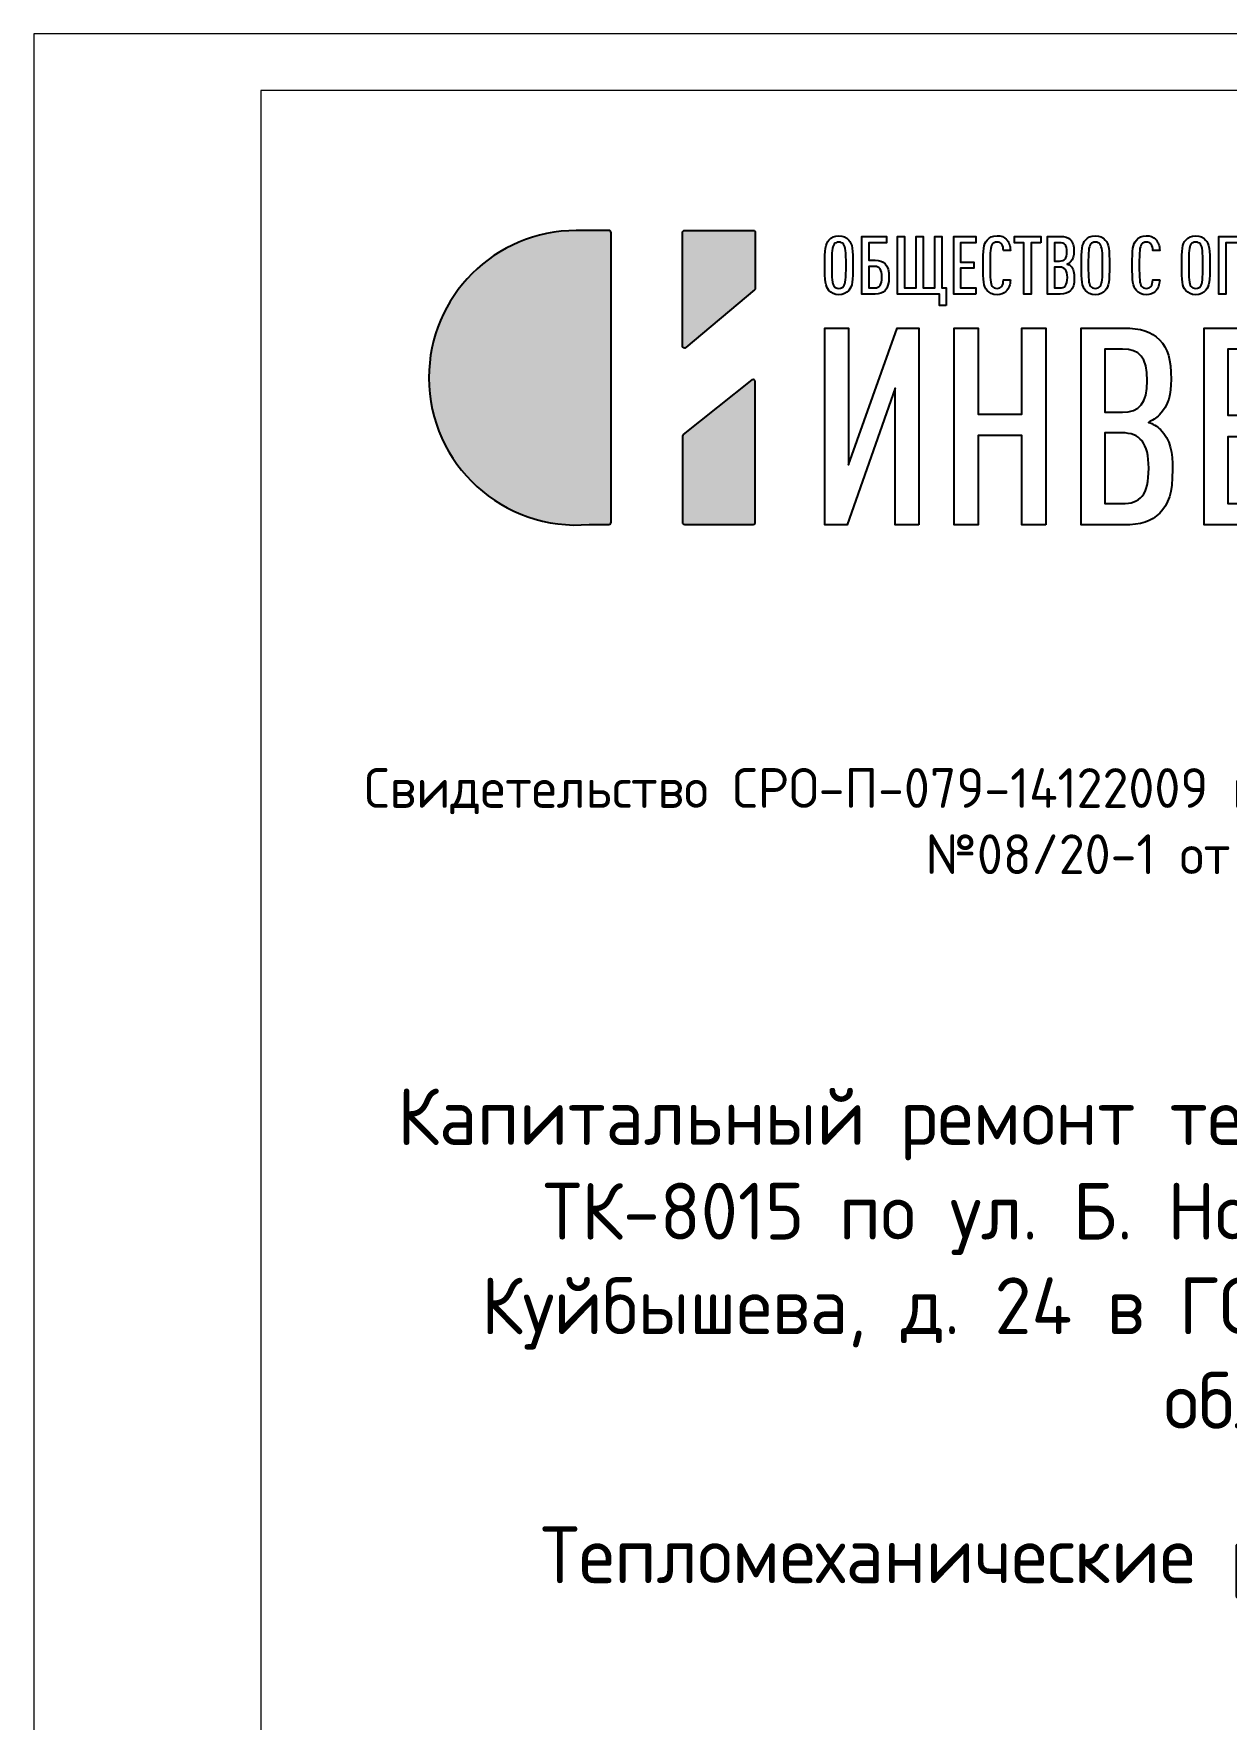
# Model space of a CAD drawing. Header units: millimetres. Extents: x 1981 to 3888, y 1583 to 2809.
# Drawn here: x 1980.8 to 2085.8, y 2128.7 to 2277.2 of the extents above; entities that cross this region are included whole.
import ezdxf

# ---------------------------------------------------------------- set-up
doc = ezdxf.new("R2010")
doc.units = ezdxf.units.MM
doc.layers.add('layer 1', color=7, linetype='Continuous')
doc.layers.add('Форматы', color=7, linetype='Continuous')
doc.styles.add('GOST-2.304_Type-B', font='GOST Common.ttf')
doc.styles.get("Standard").update_dxf_attribs({"font": 'GOST Common.ttf'})

# ---------------------------------------------------------------- blocks, each defined once
blk = doc.blocks.new('Лого')
h = blk.add_hatch(color=151)
h.set_gradient(color1=(158, 191, 227), color2=(46, 54, 92), tint=1, name='HEMISPHERICAL')
edge = h.paths.add_edge_path()
edge.add_spline(control_points=[(0.349, 0.494), (-0.191, 0.447), (-0.657, 0.871), (-0.657, 1.415), (-0.657, 1.415), (-0.657, 1.925), (-0.243, 2.339), (0.267, 2.339), (0.267, 2.339), (0.267, 2.339), (0.471, 2.339), (0.471, 2.339), (0.471, 2.339), (0.479, 2.339), (0.485, 2.333), (0.485, 2.325), (0.485, 2.325), (0.485, 2.325), (0.485, 0.508), (0.485, 0.508), (0.485, 0.508), (0.485, 0.5), (0.479, 0.494), (0.471, 0.494), (0.471, 0.494), (0.471, 0.494), (0.35, 0.494), (0.35, 0.494), (0.35, 0.494), (0.35, 0.494), (0.349, 0.494), (0.349, 0.494)], knot_values=[0, 0, 0, 0, 0.111111, 0.111111, 0.111111, 0.111211, 0.222222, 0.222222, 0.222222, 0.222322, 0.333333, 0.333333, 0.333333, 0.333433, 0.444444, 0.444444, 0.444444, 0.444544, 0.555556, 0.555556, 0.555556, 0.555656, 0.666667, 0.666667, 0.666667, 0.666767, 0.777778, 0.777778, 0.777778, 0.777878, 1, 1, 1, 1], degree=3, periodic=0)
edge = h.paths.add_edge_path()
edge.add_spline(control_points=[(0.955, 1.604), (0.955, 1.604), (1.385, 1.966), (1.385, 1.966), (1.385, 1.966), (1.388, 1.969), (1.39, 1.972), (1.39, 1.976), (1.39, 1.976), (1.39, 1.976), (1.39, 2.325), (1.39, 2.325), (1.39, 2.325), (1.39, 2.333), (1.384, 2.339), (1.377, 2.339), (1.377, 2.339), (1.377, 2.339), (0.947, 2.339), (0.947, 2.339), (0.947, 2.339), (0.939, 2.339), (0.933, 2.333), (0.933, 2.325), (0.933, 2.325), (0.933, 2.325), (0.933, 1.614), (0.933, 1.614), (0.933, 1.614), (0.933, 1.609), (0.936, 1.604), (0.941, 1.602), (0.941, 1.602), (0.946, 1.6), (0.951, 1.601), (0.955, 1.604)], knot_values=[0, 0, 0, 0, 0.1, 0.1, 0.1, 0.1001, 0.2, 0.2, 0.2, 0.2001, 0.3, 0.3, 0.3, 0.3001, 0.4, 0.4, 0.4, 0.4001, 0.5, 0.5, 0.5, 0.5001, 0.6, 0.6, 0.6, 0.6001, 0.7, 0.7, 0.7, 0.7001, 0.8, 0.8, 0.8, 0.8001, 1, 1, 1, 1], degree=3, periodic=0)
edge = h.paths.add_edge_path()
edge.add_spline(control_points=[(0.938, 1.059), (0.938, 1.059), (1.369, 1.401), (1.369, 1.401), (1.369, 1.401), (1.373, 1.404), (1.378, 1.405), (1.383, 1.402), (1.383, 1.402), (1.387, 1.4), (1.39, 1.396), (1.39, 1.39), (1.39, 1.39), (1.39, 1.39), (1.39, 0.508), (1.39, 0.508), (1.39, 0.508), (1.39, 0.5), (1.384, 0.494), (1.377, 0.494), (1.377, 0.494), (1.377, 0.494), (0.947, 0.494), (0.947, 0.494), (0.947, 0.494), (0.939, 0.494), (0.933, 0.5), (0.933, 0.508), (0.933, 0.508), (0.933, 0.508), (0.933, 1.049), (0.933, 1.049), (0.933, 1.049), (0.933, 1.053), (0.935, 1.057), (0.938, 1.059)], knot_values=[0, 0, 0, 0, 0.1, 0.1, 0.1, 0.1001, 0.2, 0.2, 0.2, 0.2001, 0.3, 0.3, 0.3, 0.3001, 0.4, 0.4, 0.4, 0.4001, 0.5, 0.5, 0.5, 0.5001, 0.6, 0.6, 0.6, 0.6001, 0.7, 0.7, 0.7, 0.7001, 0.8, 0.8, 0.8, 0.8001, 1, 1, 1, 1], degree=3, periodic=0)
at = {"layer": 'layer 1', "color": 159}
for points, knots in [([(0.349, 0.494), (-0.191, 0.447), (-0.657, 0.871), (-0.657, 1.415), (-0.657, 1.415), (-0.657, 1.925), (-0.243, 2.339), (0.267, 2.339), (0.267, 2.339), (0.267, 2.339), (0.471, 2.339), (0.471, 2.339), (0.471, 2.339), (0.479, 2.339), (0.485, 2.333), (0.485, 2.325), (0.485, 2.325), (0.485, 2.325), (0.485, 0.508), (0.485, 0.508), (0.485, 0.508), (0.485, 0.5), (0.479, 0.494), (0.471, 0.494), (0.471, 0.494), (0.471, 0.494), (0.35, 0.494), (0.35, 0.494), (0.35, 0.494), (0.35, 0.494), (0.349, 0.494), (0.349, 0.494)], [0, 0, 0, 0, 0.111111, 0.111111, 0.111111, 0.111111, 0.222222, 0.222222, 0.222222, 0.222222, 0.333333, 0.333333, 0.333333, 0.333333, 0.444444, 0.444444, 0.444444, 0.444444, 0.555556, 0.555556, 0.555556, 0.555556, 0.666667, 0.666667, 0.666667, 0.666667, 0.777778, 0.777778, 0.777778, 0.777778, 1, 1, 1, 1]), ([(0.955, 1.604), (0.955, 1.604), (1.385, 1.966), (1.385, 1.966), (1.385, 1.966), (1.388, 1.969), (1.39, 1.972), (1.39, 1.976), (1.39, 1.976), (1.39, 1.976), (1.39, 2.325), (1.39, 2.325), (1.39, 2.325), (1.39, 2.333), (1.384, 2.339), (1.377, 2.339), (1.377, 2.339), (1.377, 2.339), (0.947, 2.339), (0.947, 2.339), (0.947, 2.339), (0.939, 2.339), (0.933, 2.333), (0.933, 2.325), (0.933, 2.325), (0.933, 2.325), (0.933, 1.614), (0.933, 1.614), (0.933, 1.614), (0.933, 1.609), (0.936, 1.604), (0.941, 1.602), (0.941, 1.602), (0.946, 1.6), (0.951, 1.601), (0.955, 1.604)], [0, 0, 0, 0, 0.1, 0.1, 0.1, 0.1, 0.2, 0.2, 0.2, 0.2, 0.3, 0.3, 0.3, 0.3, 0.4, 0.4, 0.4, 0.4, 0.5, 0.5, 0.5, 0.5, 0.6, 0.6, 0.6, 0.6, 0.7, 0.7, 0.7, 0.7, 0.8, 0.8, 0.8, 0.8, 1, 1, 1, 1]), ([(2.002, 2.121), (2.002, 2.221), (1.999, 2.253), (1.976, 2.279), (1.976, 2.279), (1.962, 2.295), (1.942, 2.306), (1.914, 2.306), (1.914, 2.306), (1.885, 2.306), (1.866, 2.295), (1.852, 2.279), (1.852, 2.279), (1.829, 2.253), (1.826, 2.221), (1.826, 2.121), (1.826, 2.121), (1.826, 2.021), (1.829, 1.988), (1.852, 1.962), (1.852, 1.962), (1.866, 1.946), (1.885, 1.936), (1.914, 1.936), (1.914, 1.936), (1.942, 1.936), (1.962, 1.946), (1.976, 1.962), (1.976, 1.962), (1.999, 1.988), (2.002, 2.021), (2.002, 2.121)], [0, 0, 0, 0, 0.111111, 0.111111, 0.111111, 0.111111, 0.222222, 0.222222, 0.222222, 0.222222, 0.333333, 0.333333, 0.333333, 0.333333, 0.444444, 0.444444, 0.444444, 0.444444, 0.555556, 0.555556, 0.555556, 0.555556, 0.666667, 0.666667, 0.666667, 0.666667, 0.777778, 0.777778, 0.777778, 0.777778, 1, 1, 1, 1]), ([(1.959, 2.121), (1.959, 2.035), (1.956, 2.006), (1.943, 1.989), (1.943, 1.989), (1.937, 1.981), (1.928, 1.975), (1.914, 1.975), (1.914, 1.975), (1.9, 1.975), (1.89, 1.981), (1.884, 1.989), (1.884, 1.989), (1.871, 2.006), (1.869, 2.035), (1.869, 2.121), (1.869, 2.121), (1.869, 2.207), (1.871, 2.235), (1.884, 2.253), (1.884, 2.253), (1.89, 2.261), (1.9, 2.266), (1.914, 2.266), (1.914, 2.266), (1.928, 2.266), (1.937, 2.261), (1.943, 2.253), (1.943, 2.253), (1.956, 2.235), (1.959, 2.207), (1.959, 2.121)], [0, 0, 0, 0, 0.111111, 0.111111, 0.111111, 0.111111, 0.222222, 0.222222, 0.222222, 0.222222, 0.333333, 0.333333, 0.333333, 0.333333, 0.444444, 0.444444, 0.444444, 0.444444, 0.555556, 0.555556, 0.555556, 0.555556, 0.666667, 0.666667, 0.666667, 0.666667, 0.777778, 0.777778, 0.777778, 0.777778, 1, 1, 1, 1]), ([(2.228, 2.046), (2.228, 2.126), (2.196, 2.152), (2.141, 2.152), (2.141, 2.152), (2.141, 2.152), (2.102, 2.152), (2.102, 2.152), (2.102, 2.152), (2.102, 2.152), (2.102, 2.262), (2.102, 2.262), (2.102, 2.262), (2.102, 2.262), (2.212, 2.262), (2.212, 2.262), (2.212, 2.262), (2.212, 2.262), (2.212, 2.302), (2.212, 2.302), (2.212, 2.302), (2.212, 2.302), (2.059, 2.302), (2.059, 2.302), (2.059, 2.302), (2.059, 2.302), (2.059, 1.94), (2.059, 1.94), (2.059, 1.94), (2.059, 1.94), (2.141, 1.94), (2.141, 1.94), (2.141, 1.94), (2.195, 1.94), (2.228, 1.966), (2.228, 2.046)], [0, 0, 0, 0, 0.1, 0.1, 0.1, 0.1, 0.2, 0.2, 0.2, 0.2, 0.3, 0.3, 0.3, 0.3, 0.4, 0.4, 0.4, 0.4, 0.5, 0.5, 0.5, 0.5, 0.6, 0.6, 0.6, 0.6, 0.7, 0.7, 0.7, 0.7, 0.8, 0.8, 0.8, 0.8, 1, 1, 1, 1]), ([(2.587, 1.868), (2.587, 1.868), (2.587, 1.979), (2.587, 1.979), (2.587, 1.979), (2.587, 1.979), (2.559, 1.979), (2.559, 1.979), (2.559, 1.979), (2.559, 1.979), (2.559, 2.302), (2.559, 2.302), (2.559, 2.302), (2.559, 2.302), (2.515, 2.302), (2.515, 2.302), (2.515, 2.302), (2.515, 2.302), (2.515, 1.979), (2.515, 1.979), (2.515, 1.979), (2.515, 1.979), (2.442, 1.979), (2.442, 1.979), (2.442, 1.979), (2.442, 1.979), (2.442, 2.302), (2.442, 2.302), (2.442, 2.302), (2.442, 2.302), (2.398, 2.302), (2.398, 2.302), (2.398, 2.302), (2.398, 2.302), (2.398, 1.979), (2.398, 1.979), (2.398, 1.979), (2.398, 1.979), (2.325, 1.979), (2.325, 1.979), (2.325, 1.979), (2.325, 1.979), (2.325, 2.302), (2.325, 2.302), (2.325, 2.302), (2.325, 2.302), (2.282, 2.302), (2.282, 2.302), (2.282, 2.302), (2.282, 2.302), (2.282, 1.94), (2.282, 1.94), (2.282, 1.94), (2.282, 1.94), (2.546, 1.94), (2.546, 1.94), (2.546, 1.94), (2.546, 1.94), (2.546, 1.868), (2.546, 1.868), (2.546, 1.868), (2.546, 1.868), (2.587, 1.868), (2.587, 1.868)], [0, 0, 0, 0, 0.058824, 0.058824, 0.058824, 0.058824, 0.117647, 0.117647, 0.117647, 0.117647, 0.176471, 0.176471, 0.176471, 0.176471, 0.235294, 0.235294, 0.235294, 0.235294, 0.294118, 0.294118, 0.294118, 0.294118, 0.352941, 0.352941, 0.352941, 0.352941, 0.411765, 0.411765, 0.411765, 0.411765, 0.470588, 0.470588, 0.470588, 0.470588, 0.529412, 0.529412, 0.529412, 0.529412, 0.588235, 0.588235, 0.588235, 0.588235, 0.647059, 0.647059, 0.647059, 0.647059, 0.705882, 0.705882, 0.705882, 0.705882, 0.764706, 0.764706, 0.764706, 0.764706, 0.823529, 0.823529, 0.823529, 0.823529, 0.882353, 0.882353, 0.882353, 0.882353, 1, 1, 1, 1]), ([(2.773, 1.94), (2.773, 1.94), (2.773, 1.979), (2.773, 1.979), (2.773, 1.979), (2.773, 1.979), (2.677, 1.979), (2.677, 1.979), (2.677, 1.979), (2.677, 1.979), (2.677, 2.102), (2.677, 2.102), (2.677, 2.102), (2.677, 2.102), (2.76, 2.102), (2.76, 2.102), (2.76, 2.102), (2.76, 2.102), (2.76, 2.141), (2.76, 2.141), (2.76, 2.141), (2.76, 2.141), (2.677, 2.141), (2.677, 2.141), (2.677, 2.141), (2.677, 2.141), (2.677, 2.262), (2.677, 2.262), (2.677, 2.262), (2.677, 2.262), (2.773, 2.262), (2.773, 2.262), (2.773, 2.262), (2.773, 2.262), (2.773, 2.302), (2.773, 2.302), (2.773, 2.302), (2.773, 2.302), (2.634, 2.302), (2.634, 2.302), (2.634, 2.302), (2.634, 2.302), (2.634, 1.94), (2.634, 1.94), (2.634, 1.94), (2.634, 1.94), (2.773, 1.94), (2.773, 1.94)], [0, 0, 0, 0, 0.076923, 0.076923, 0.076923, 0.076923, 0.153846, 0.153846, 0.153846, 0.153846, 0.230769, 0.230769, 0.230769, 0.230769, 0.307692, 0.307692, 0.307692, 0.307692, 0.384615, 0.384615, 0.384615, 0.384615, 0.461538, 0.461538, 0.461538, 0.461538, 0.538462, 0.538462, 0.538462, 0.538462, 0.615385, 0.615385, 0.615385, 0.615385, 0.692308, 0.692308, 0.692308, 0.692308, 0.769231, 0.769231, 0.769231, 0.769231, 0.846154, 0.846154, 0.846154, 0.846154, 1, 1, 1, 1]), ([(2.99, 2.029), (2.99, 2.029), (2.946, 2.029), (2.946, 2.029), (2.946, 2.029), (2.946, 2.014), (2.943, 1.998), (2.935, 1.988), (2.935, 1.988), (2.929, 1.981), (2.92, 1.975), (2.906, 1.975), (2.906, 1.975), (2.892, 1.975), (2.882, 1.981), (2.876, 1.989), (2.876, 1.989), (2.864, 2.006), (2.862, 2.035), (2.862, 2.121), (2.862, 2.121), (2.862, 2.207), (2.864, 2.235), (2.876, 2.253), (2.876, 2.253), (2.882, 2.261), (2.892, 2.266), (2.906, 2.266), (2.906, 2.266), (2.92, 2.266), (2.929, 2.261), (2.935, 2.254), (2.935, 2.254), (2.943, 2.243), (2.946, 2.228), (2.946, 2.213), (2.946, 2.213), (2.946, 2.213), (2.99, 2.213), (2.99, 2.213), (2.99, 2.213), (2.989, 2.242), (2.981, 2.268), (2.964, 2.284), (2.964, 2.284), (2.95, 2.298), (2.932, 2.306), (2.906, 2.306), (2.906, 2.306), (2.878, 2.306), (2.858, 2.295), (2.844, 2.279), (2.844, 2.279), (2.821, 2.252), (2.818, 2.221), (2.818, 2.121), (2.818, 2.121), (2.818, 2.021), (2.821, 1.99), (2.844, 1.962), (2.844, 1.962), (2.858, 1.946), (2.878, 1.936), (2.906, 1.936), (2.906, 1.936), (2.93, 1.936), (2.948, 1.943), (2.962, 1.956), (2.962, 1.956), (2.98, 1.972), (2.989, 1.999), (2.99, 2.029)], [0, 0, 0, 0, 0.052632, 0.052632, 0.052632, 0.052632, 0.105263, 0.105263, 0.105263, 0.105263, 0.157895, 0.157895, 0.157895, 0.157895, 0.210526, 0.210526, 0.210526, 0.210526, 0.263158, 0.263158, 0.263158, 0.263158, 0.315789, 0.315789, 0.315789, 0.315789, 0.368421, 0.368421, 0.368421, 0.368421, 0.421053, 0.421053, 0.421053, 0.421053, 0.473684, 0.473684, 0.473684, 0.473684, 0.526316, 0.526316, 0.526316, 0.526316, 0.578947, 0.578947, 0.578947, 0.578947, 0.631579, 0.631579, 0.631579, 0.631579, 0.684211, 0.684211, 0.684211, 0.684211, 0.736842, 0.736842, 0.736842, 0.736842, 0.789474, 0.789474, 0.789474, 0.789474, 0.842105, 0.842105, 0.842105, 0.842105, 0.894737, 0.894737, 0.894737, 0.894737, 1, 1, 1, 1]), ([(3.18, 2.262), (3.18, 2.262), (3.18, 2.302), (3.18, 2.302), (3.18, 2.302), (3.18, 2.302), (3.015, 2.302), (3.015, 2.302), (3.015, 2.302), (3.015, 2.302), (3.015, 2.262), (3.015, 2.262), (3.015, 2.262), (3.015, 2.262), (3.075, 2.262), (3.075, 2.262), (3.075, 2.262), (3.075, 2.262), (3.075, 1.94), (3.075, 1.94), (3.075, 1.94), (3.075, 1.94), (3.119, 1.94), (3.119, 1.94), (3.119, 1.94), (3.119, 1.94), (3.119, 2.262), (3.119, 2.262), (3.119, 2.262), (3.119, 2.262), (3.18, 2.262), (3.18, 2.262)], [0, 0, 0, 0, 0.111111, 0.111111, 0.111111, 0.111111, 0.222222, 0.222222, 0.222222, 0.222222, 0.333333, 0.333333, 0.333333, 0.333333, 0.444444, 0.444444, 0.444444, 0.444444, 0.555556, 0.555556, 0.555556, 0.555556, 0.666667, 0.666667, 0.666667, 0.666667, 0.777778, 0.777778, 0.777778, 0.777778, 1, 1, 1, 1]), ([(3.39, 2.041), (3.39, 2.072), (3.387, 2.097), (3.369, 2.115), (3.369, 2.115), (3.362, 2.121), (3.354, 2.126), (3.346, 2.128), (3.346, 2.128), (3.353, 2.131), (3.36, 2.136), (3.367, 2.142), (3.367, 2.142), (3.384, 2.159), (3.388, 2.181), (3.388, 2.207), (3.388, 2.207), (3.388, 2.246), (3.382, 2.263), (3.367, 2.28), (3.367, 2.28), (3.352, 2.295), (3.333, 2.302), (3.301, 2.302), (3.301, 2.302), (3.301, 2.302), (3.223, 2.302), (3.223, 2.302), (3.223, 2.302), (3.223, 2.302), (3.223, 1.94), (3.223, 1.94), (3.223, 1.94), (3.223, 1.94), (3.301, 1.94), (3.301, 1.94), (3.301, 1.94), (3.333, 1.94), (3.352, 1.946), (3.367, 1.962), (3.367, 1.962), (3.383, 1.978), (3.39, 1.998), (3.39, 2.041)], [0, 0, 0, 0, 0.083333, 0.083333, 0.083333, 0.083333, 0.166667, 0.166667, 0.166667, 0.166667, 0.25, 0.25, 0.25, 0.25, 0.333333, 0.333333, 0.333333, 0.333333, 0.416667, 0.416667, 0.416667, 0.416667, 0.5, 0.5, 0.5, 0.5, 0.583333, 0.583333, 0.583333, 0.583333, 0.666667, 0.666667, 0.666667, 0.666667, 0.75, 0.75, 0.75, 0.75, 0.833333, 0.833333, 0.833333, 0.833333, 1, 1, 1, 1]), ([(3.344, 2.205), (3.344, 2.163), (3.329, 2.147), (3.298, 2.147), (3.298, 2.147), (3.298, 2.147), (3.266, 2.147), (3.266, 2.147), (3.266, 2.147), (3.266, 2.147), (3.266, 2.262), (3.266, 2.262), (3.266, 2.262), (3.266, 2.262), (3.298, 2.262), (3.298, 2.262), (3.298, 2.262), (3.33, 2.262), (3.344, 2.248), (3.344, 2.205)], [0, 0, 0, 0, 0.166667, 0.166667, 0.166667, 0.166667, 0.333333, 0.333333, 0.333333, 0.333333, 0.5, 0.5, 0.5, 0.5, 0.666667, 0.666667, 0.666667, 0.666667, 1, 1, 1, 1]), ([(3.611, 2.121), (3.611, 2.221), (3.608, 2.253), (3.585, 2.279), (3.585, 2.279), (3.571, 2.295), (3.551, 2.306), (3.523, 2.306), (3.523, 2.306), (3.495, 2.306), (3.475, 2.295), (3.461, 2.279), (3.461, 2.279), (3.438, 2.253), (3.435, 2.221), (3.435, 2.121), (3.435, 2.121), (3.435, 2.021), (3.438, 1.988), (3.461, 1.962), (3.461, 1.962), (3.475, 1.946), (3.495, 1.936), (3.523, 1.936), (3.523, 1.936), (3.551, 1.936), (3.571, 1.946), (3.585, 1.962), (3.585, 1.962), (3.608, 1.988), (3.611, 2.021), (3.611, 2.121)], [0, 0, 0, 0, 0.111111, 0.111111, 0.111111, 0.111111, 0.222222, 0.222222, 0.222222, 0.222222, 0.333333, 0.333333, 0.333333, 0.333333, 0.444444, 0.444444, 0.444444, 0.444444, 0.555556, 0.555556, 0.555556, 0.555556, 0.666667, 0.666667, 0.666667, 0.666667, 0.777778, 0.777778, 0.777778, 0.777778, 1, 1, 1, 1]), ([(3.568, 2.121), (3.568, 2.035), (3.565, 2.006), (3.552, 1.989), (3.552, 1.989), (3.546, 1.981), (3.537, 1.975), (3.523, 1.975), (3.523, 1.975), (3.509, 1.975), (3.499, 1.981), (3.493, 1.989), (3.493, 1.989), (3.48, 2.006), (3.478, 2.035), (3.478, 2.121), (3.478, 2.121), (3.478, 2.207), (3.48, 2.235), (3.493, 2.253), (3.493, 2.253), (3.499, 2.261), (3.509, 2.266), (3.523, 2.266), (3.523, 2.266), (3.537, 2.266), (3.546, 2.261), (3.552, 2.253), (3.552, 2.253), (3.565, 2.235), (3.568, 2.207), (3.568, 2.121)], [0, 0, 0, 0, 0.111111, 0.111111, 0.111111, 0.111111, 0.222222, 0.222222, 0.222222, 0.222222, 0.333333, 0.333333, 0.333333, 0.333333, 0.444444, 0.444444, 0.444444, 0.444444, 0.555556, 0.555556, 0.555556, 0.555556, 0.666667, 0.666667, 0.666667, 0.666667, 0.777778, 0.777778, 0.777778, 0.777778, 1, 1, 1, 1]), ([(3.926, 2.029), (3.926, 2.029), (3.883, 2.029), (3.883, 2.029), (3.883, 2.029), (3.882, 2.014), (3.879, 1.998), (3.871, 1.988), (3.871, 1.988), (3.865, 1.981), (3.856, 1.975), (3.842, 1.975), (3.842, 1.975), (3.828, 1.975), (3.819, 1.981), (3.812, 1.989), (3.812, 1.989), (3.8, 2.006), (3.798, 2.035), (3.798, 2.121), (3.798, 2.121), (3.798, 2.207), (3.8, 2.235), (3.812, 2.253), (3.812, 2.253), (3.819, 2.261), (3.828, 2.266), (3.842, 2.266), (3.842, 2.266), (3.856, 2.266), (3.865, 2.261), (3.871, 2.254), (3.871, 2.254), (3.88, 2.243), (3.882, 2.228), (3.883, 2.213), (3.883, 2.213), (3.883, 2.213), (3.926, 2.213), (3.926, 2.213), (3.926, 2.213), (3.925, 2.242), (3.917, 2.268), (3.9, 2.284), (3.9, 2.284), (3.886, 2.298), (3.868, 2.306), (3.842, 2.306), (3.842, 2.306), (3.814, 2.306), (3.794, 2.295), (3.78, 2.279), (3.78, 2.279), (3.757, 2.252), (3.754, 2.221), (3.754, 2.121), (3.754, 2.121), (3.754, 2.021), (3.757, 1.99), (3.78, 1.962), (3.78, 1.962), (3.794, 1.946), (3.814, 1.936), (3.842, 1.936), (3.842, 1.936), (3.866, 1.936), (3.884, 1.943), (3.898, 1.956), (3.898, 1.956), (3.916, 1.972), (3.925, 1.999), (3.926, 2.029)], [0, 0, 0, 0, 0.052632, 0.052632, 0.052632, 0.052632, 0.105263, 0.105263, 0.105263, 0.105263, 0.157895, 0.157895, 0.157895, 0.157895, 0.210526, 0.210526, 0.210526, 0.210526, 0.263158, 0.263158, 0.263158, 0.263158, 0.315789, 0.315789, 0.315789, 0.315789, 0.368421, 0.368421, 0.368421, 0.368421, 0.421053, 0.421053, 0.421053, 0.421053, 0.473684, 0.473684, 0.473684, 0.473684, 0.526316, 0.526316, 0.526316, 0.526316, 0.578947, 0.578947, 0.578947, 0.578947, 0.631579, 0.631579, 0.631579, 0.631579, 0.684211, 0.684211, 0.684211, 0.684211, 0.736842, 0.736842, 0.736842, 0.736842, 0.789474, 0.789474, 0.789474, 0.789474, 0.842105, 0.842105, 0.842105, 0.842105, 0.894737, 0.894737, 0.894737, 0.894737, 1, 1, 1, 1]), ([(4.241, 2.121), (4.241, 2.221), (4.238, 2.253), (4.214, 2.279), (4.214, 2.279), (4.2, 2.295), (4.181, 2.306), (4.152, 2.306), (4.152, 2.306), (4.124, 2.306), (4.105, 2.295), (4.09, 2.279), (4.09, 2.279), (4.067, 2.253), (4.064, 2.221), (4.064, 2.121), (4.064, 2.121), (4.064, 2.021), (4.067, 1.988), (4.09, 1.962), (4.09, 1.962), (4.105, 1.946), (4.124, 1.936), (4.152, 1.936), (4.152, 1.936), (4.181, 1.936), (4.2, 1.946), (4.214, 1.962), (4.214, 1.962), (4.238, 1.988), (4.241, 2.021), (4.241, 2.121)], [0, 0, 0, 0, 0.111111, 0.111111, 0.111111, 0.111111, 0.222222, 0.222222, 0.222222, 0.222222, 0.333333, 0.333333, 0.333333, 0.333333, 0.444444, 0.444444, 0.444444, 0.444444, 0.555556, 0.555556, 0.555556, 0.555556, 0.666667, 0.666667, 0.666667, 0.666667, 0.777778, 0.777778, 0.777778, 0.777778, 1, 1, 1, 1]), ([(4.197, 2.121), (4.197, 2.035), (4.194, 2.006), (4.182, 1.989), (4.182, 1.989), (4.176, 1.981), (4.167, 1.975), (4.152, 1.975), (4.152, 1.975), (4.138, 1.975), (4.128, 1.981), (4.122, 1.989), (4.122, 1.989), (4.11, 2.006), (4.108, 2.035), (4.108, 2.121), (4.108, 2.121), (4.108, 2.207), (4.11, 2.235), (4.122, 2.253), (4.122, 2.253), (4.128, 2.261), (4.138, 2.266), (4.152, 2.266), (4.152, 2.266), (4.167, 2.266), (4.176, 2.261), (4.182, 2.253), (4.182, 2.253), (4.194, 2.235), (4.197, 2.207), (4.197, 2.121)], [0, 0, 0, 0, 0.111111, 0.111111, 0.111111, 0.111111, 0.222222, 0.222222, 0.222222, 0.222222, 0.333333, 0.333333, 0.333333, 0.333333, 0.444444, 0.444444, 0.444444, 0.444444, 0.555556, 0.555556, 0.555556, 0.555556, 0.666667, 0.666667, 0.666667, 0.666667, 0.777778, 0.777778, 0.777778, 0.777778, 1, 1, 1, 1]), ([(4.434, 2.262), (4.434, 2.262), (4.434, 2.302), (4.434, 2.302), (4.434, 2.302), (4.434, 2.302), (4.297, 2.302), (4.297, 2.302), (4.297, 2.302), (4.297, 2.302), (4.297, 1.94), (4.297, 1.94), (4.297, 1.94), (4.297, 1.94), (4.341, 1.94), (4.341, 1.94), (4.341, 1.94), (4.341, 1.94), (4.341, 2.262), (4.341, 2.262), (4.341, 2.262), (4.341, 2.262), (4.434, 2.262), (4.434, 2.262)], [0, 0, 0, 0, 0.142857, 0.142857, 0.142857, 0.142857, 0.285714, 0.285714, 0.285714, 0.285714, 0.428571, 0.428571, 0.428571, 0.428571, 0.571429, 0.571429, 0.571429, 0.571429, 0.714286, 0.714286, 0.714286, 0.714286, 1, 1, 1, 1]), ([(2.184, 2.046), (2.184, 1.997), (2.169, 1.979), (2.14, 1.979), (2.14, 1.979), (2.14, 1.979), (2.102, 1.979), (2.102, 1.979), (2.102, 1.979), (2.102, 1.979), (2.102, 2.113), (2.102, 2.113), (2.102, 2.113), (2.102, 2.113), (2.14, 2.113), (2.14, 2.113), (2.14, 2.113), (2.169, 2.113), (2.184, 2.095), (2.184, 2.046)], [0, 0, 0, 0, 0.166667, 0.166667, 0.166667, 0.166667, 0.333333, 0.333333, 0.333333, 0.333333, 0.5, 0.5, 0.5, 0.5, 0.666667, 0.666667, 0.666667, 0.666667, 1, 1, 1, 1]), ([(3.347, 2.044), (3.347, 1.994), (3.331, 1.979), (3.298, 1.979), (3.298, 1.979), (3.298, 1.979), (3.266, 1.979), (3.266, 1.979), (3.266, 1.979), (3.266, 1.979), (3.266, 2.109), (3.266, 2.109), (3.266, 2.109), (3.266, 2.109), (3.298, 2.109), (3.298, 2.109), (3.298, 2.109), (3.33, 2.109), (3.347, 2.091), (3.347, 2.044)], [0, 0, 0, 0, 0.166667, 0.166667, 0.166667, 0.166667, 0.333333, 0.333333, 0.333333, 0.333333, 0.5, 0.5, 0.5, 0.5, 0.666667, 0.666667, 0.666667, 0.666667, 1, 1, 1, 1]), ([(2.416, 0.491), (2.416, 0.491), (2.416, 1.727), (2.416, 1.727), (2.416, 1.727), (2.416, 1.727), (2.279, 1.727), (2.279, 1.727), (2.279, 1.727), (2.279, 1.727), (1.975, 0.868), (1.975, 0.868), (1.975, 0.868), (1.975, 0.868), (1.975, 1.727), (1.975, 1.727), (1.975, 1.727), (1.975, 1.727), (1.826, 1.727), (1.826, 1.727), (1.826, 1.727), (1.826, 1.727), (1.826, 0.491), (1.826, 0.491), (1.826, 0.491), (1.826, 0.491), (1.965, 0.491), (1.965, 0.491), (1.965, 0.491), (1.965, 0.491), (2.267, 1.349), (2.267, 1.349), (2.267, 1.349), (2.267, 1.349), (2.267, 0.491), (2.267, 0.491), (2.267, 0.491), (2.267, 0.491), (2.416, 0.491), (2.416, 0.491)], [0, 0, 0, 0, 0.090909, 0.090909, 0.090909, 0.090909, 0.181818, 0.181818, 0.181818, 0.181818, 0.272727, 0.272727, 0.272727, 0.272727, 0.363636, 0.363636, 0.363636, 0.363636, 0.454545, 0.454545, 0.454545, 0.454545, 0.545455, 0.545455, 0.545455, 0.545455, 0.636364, 0.636364, 0.636364, 0.636364, 0.727273, 0.727273, 0.727273, 0.727273, 0.818182, 0.818182, 0.818182, 0.818182, 1, 1, 1, 1]), ([(3.211, 0.491), (3.211, 0.491), (3.211, 1.727), (3.211, 1.727), (3.211, 1.727), (3.211, 1.727), (3.062, 1.727), (3.062, 1.727), (3.062, 1.727), (3.062, 1.727), (3.062, 1.187), (3.062, 1.187), (3.062, 1.187), (3.062, 1.187), (2.787, 1.187), (2.787, 1.187), (2.787, 1.187), (2.787, 1.187), (2.787, 1.727), (2.787, 1.727), (2.787, 1.727), (2.787, 1.727), (2.638, 1.727), (2.638, 1.727), (2.638, 1.727), (2.638, 1.727), (2.638, 0.491), (2.638, 0.491), (2.638, 0.491), (2.638, 0.491), (2.787, 0.491), (2.787, 0.491), (2.787, 0.491), (2.787, 0.491), (2.787, 1.052), (2.787, 1.052), (2.787, 1.052), (2.787, 1.052), (3.062, 1.052), (3.062, 1.052), (3.062, 1.052), (3.062, 1.052), (3.062, 0.491), (3.062, 0.491), (3.062, 0.491), (3.062, 0.491), (3.211, 0.491), (3.211, 0.491)], [0, 0, 0, 0, 0.076923, 0.076923, 0.076923, 0.076923, 0.153846, 0.153846, 0.153846, 0.153846, 0.230769, 0.230769, 0.230769, 0.230769, 0.307692, 0.307692, 0.307692, 0.307692, 0.384615, 0.384615, 0.384615, 0.384615, 0.461538, 0.461538, 0.461538, 0.461538, 0.538462, 0.538462, 0.538462, 0.538462, 0.615385, 0.615385, 0.615385, 0.615385, 0.692308, 0.692308, 0.692308, 0.692308, 0.769231, 0.769231, 0.769231, 0.769231, 0.846154, 0.846154, 0.846154, 0.846154, 1, 1, 1, 1]), ([(4.006, 0.839), (4.006, 0.944), (3.995, 1.028), (3.931, 1.09), (3.931, 1.09), (3.91, 1.109), (3.883, 1.127), (3.855, 1.135), (3.855, 1.135), (3.879, 1.146), (3.903, 1.161), (3.924, 1.182), (3.924, 1.182), (3.985, 1.241), (3.997, 1.314), (3.997, 1.403), (3.997, 1.403), (3.997, 1.536), (3.978, 1.597), (3.924, 1.653), (3.924, 1.653), (3.874, 1.705), (3.808, 1.727), (3.699, 1.727), (3.699, 1.727), (3.699, 1.727), (3.433, 1.727), (3.433, 1.727), (3.433, 1.727), (3.433, 1.727), (3.433, 0.491), (3.433, 0.491), (3.433, 0.491), (3.433, 0.491), (3.699, 0.491), (3.699, 0.491), (3.699, 0.491), (3.808, 0.491), (3.876, 0.514), (3.926, 0.566), (3.926, 0.566), (3.982, 0.623), (4.006, 0.689), (4.006, 0.839)], [0, 0, 0, 0, 0.083333, 0.083333, 0.083333, 0.083333, 0.166667, 0.166667, 0.166667, 0.166667, 0.25, 0.25, 0.25, 0.25, 0.333333, 0.333333, 0.333333, 0.333333, 0.416667, 0.416667, 0.416667, 0.416667, 0.5, 0.5, 0.5, 0.5, 0.583333, 0.583333, 0.583333, 0.583333, 0.666667, 0.666667, 0.666667, 0.666667, 0.75, 0.75, 0.75, 0.75, 0.833333, 0.833333, 0.833333, 0.833333, 1, 1, 1, 1]), ([(4.681, 0.491), (4.681, 0.491), (4.681, 0.625), (4.681, 0.625), (4.681, 0.625), (4.681, 0.625), (4.353, 0.625), (4.353, 0.625), (4.353, 0.625), (4.353, 0.625), (4.353, 1.045), (4.353, 1.045), (4.353, 1.045), (4.353, 1.045), (4.636, 1.045), (4.636, 1.045), (4.636, 1.045), (4.636, 1.045), (4.636, 1.179), (4.636, 1.179), (4.636, 1.179), (4.636, 1.179), (4.353, 1.179), (4.353, 1.179), (4.353, 1.179), (4.353, 1.179), (4.353, 1.594), (4.353, 1.594), (4.353, 1.594), (4.353, 1.594), (4.681, 1.594), (4.681, 1.594), (4.681, 1.594), (4.681, 1.594), (4.681, 1.727), (4.681, 1.727), (4.681, 1.727), (4.681, 1.727), (4.204, 1.727), (4.204, 1.727), (4.204, 1.727), (4.204, 1.727), (4.204, 0.491), (4.204, 0.491), (4.204, 0.491), (4.204, 0.491), (4.681, 0.491), (4.681, 0.491)], [0, 0, 0, 0, 0.076923, 0.076923, 0.076923, 0.076923, 0.153846, 0.153846, 0.153846, 0.153846, 0.230769, 0.230769, 0.230769, 0.230769, 0.307692, 0.307692, 0.307692, 0.307692, 0.384615, 0.384615, 0.384615, 0.384615, 0.461538, 0.461538, 0.461538, 0.461538, 0.538462, 0.538462, 0.538462, 0.538462, 0.615385, 0.615385, 0.615385, 0.615385, 0.692308, 0.692308, 0.692308, 0.692308, 0.769231, 0.769231, 0.769231, 0.769231, 0.846154, 0.846154, 0.846154, 0.846154, 1, 1, 1, 1]), ([(3.848, 1.396), (3.848, 1.255), (3.798, 1.198), (3.692, 1.198), (3.692, 1.198), (3.692, 1.198), (3.582, 1.198), (3.582, 1.198), (3.582, 1.198), (3.582, 1.198), (3.582, 1.594), (3.582, 1.594), (3.582, 1.594), (3.582, 1.594), (3.692, 1.594), (3.692, 1.594), (3.692, 1.594), (3.799, 1.594), (3.848, 1.545), (3.848, 1.396)], [0, 0, 0, 0, 0.166667, 0.166667, 0.166667, 0.166667, 0.333333, 0.333333, 0.333333, 0.333333, 0.5, 0.5, 0.5, 0.5, 0.666667, 0.666667, 0.666667, 0.666667, 1, 1, 1, 1]), ([(0.938, 1.059), (0.938, 1.059), (1.369, 1.401), (1.369, 1.401), (1.369, 1.401), (1.373, 1.404), (1.378, 1.405), (1.383, 1.402), (1.383, 1.402), (1.387, 1.4), (1.39, 1.396), (1.39, 1.39), (1.39, 1.39), (1.39, 1.39), (1.39, 0.508), (1.39, 0.508), (1.39, 0.508), (1.39, 0.5), (1.384, 0.494), (1.377, 0.494), (1.377, 0.494), (1.377, 0.494), (0.947, 0.494), (0.947, 0.494), (0.947, 0.494), (0.939, 0.494), (0.933, 0.5), (0.933, 0.508), (0.933, 0.508), (0.933, 0.508), (0.933, 1.049), (0.933, 1.049), (0.933, 1.049), (0.933, 1.053), (0.935, 1.057), (0.938, 1.059)], [0, 0, 0, 0, 0.1, 0.1, 0.1, 0.1, 0.2, 0.2, 0.2, 0.2, 0.3, 0.3, 0.3, 0.3, 0.4, 0.4, 0.4, 0.4, 0.5, 0.5, 0.5, 0.5, 0.6, 0.6, 0.6, 0.6, 0.7, 0.7, 0.7, 0.7, 0.8, 0.8, 0.8, 0.8, 1, 1, 1, 1]), ([(3.857, 0.847), (3.857, 0.677), (3.803, 0.625), (3.69, 0.625), (3.69, 0.625), (3.69, 0.625), (3.582, 0.625), (3.582, 0.625), (3.582, 0.625), (3.582, 0.625), (3.582, 1.069), (3.582, 1.069), (3.582, 1.069), (3.582, 1.069), (3.69, 1.069), (3.69, 1.069), (3.69, 1.069), (3.801, 1.069), (3.857, 1.007), (3.857, 0.847)], [0, 0, 0, 0, 0.166667, 0.166667, 0.166667, 0.166667, 0.333333, 0.333333, 0.333333, 0.333333, 0.5, 0.5, 0.5, 0.5, 0.666667, 0.666667, 0.666667, 0.666667, 1, 1, 1, 1])]:
    blk.add_open_spline(points, degree=3, knots=knots, dxfattribs=at)

msp = doc.modelspace()

# ---------------------------------------------------------------- linework, layer by layer
at = {"layer": 'Форматы', "color": 7, "lineweight": 20}
for p, q in [((1980.84475, 2277.23993), (1980.84475, 1980.23993)), ((1980.84475, 2277.23993), (1980.84475, 1980.23993)), ((2190.84475, 2277.23993), (1980.84475, 2277.23993))]:
    msp.add_line(p, q, dxfattribs=at)
at = {"layer": 'Форматы', "color": 7, "lineweight": 15}
for p, q in [((2185.84475, 2272.23993), (2000.84475, 2272.23993)), ((2000.84475, 2272.23993), (2000.84475, 1985.23993))]:
    msp.add_line(p, q, dxfattribs=at)

# ---------------------------------------------------------------- block references
at = {"layer": 'Форматы', "lineweight": 15, "xscale": 14.03940509185902, "yscale": 14.03940509185902, "zscale": 14.03940509185902}
msp.add_blockref('Лого', (2024.86386, 2227.06673), dxfattribs=at)

# ---------------------------------------------------------------- texts
at = {"layer": 'Форматы', "color": 7, "lineweight": 15, "attachment_point": 1, "style": 'GOST-2.304_Type-B'}
for s, width, gutter_width, heights, insert, char_height in [('\\pi5.60455,l3.5,t9.10455;Свидетельство СРО-П-079-14122009 на основании Решения Совета Ассоциации \\P\\pi55.02879,t58.52879;№08/20-1 от "20" августа 2018 г.', 185, 12.5, [12.81618], (2000.84475, 2212.5368), 3.5), ('\\pi16.10122;Тепломеханические решения тепловых сетей', 169.8388015, 17.5, [0], (2009.37723, 2145.73155), 5)]:
    msp.add_mtext_dynamic_manual_height_columns(s, width=width, gutter_width=gutter_width, heights=heights, dxfattribs=dict(at, insert=insert, char_height=char_height))
at = {"layer": 'Форматы', "color": 7, "lineweight": 15, "insert": (2091.94416, 2169.33732), "char_height": 5, "attachment_point": 5}
msp.add_mtext_dynamic_manual_height_columns('{\\C256;Капитальный ремонт тепловых сетей от т. А возле ТК-8015 по ул. Б. Новикова до ТК-8013  ул. Куйбышева, д. 24 в ГО г. Рыбинск Ярославской области}', width=166.8022968, gutter_width=12.5, heights=[56.16244], dxfattribs=at)

doc.saveas('drawing.dxf')
